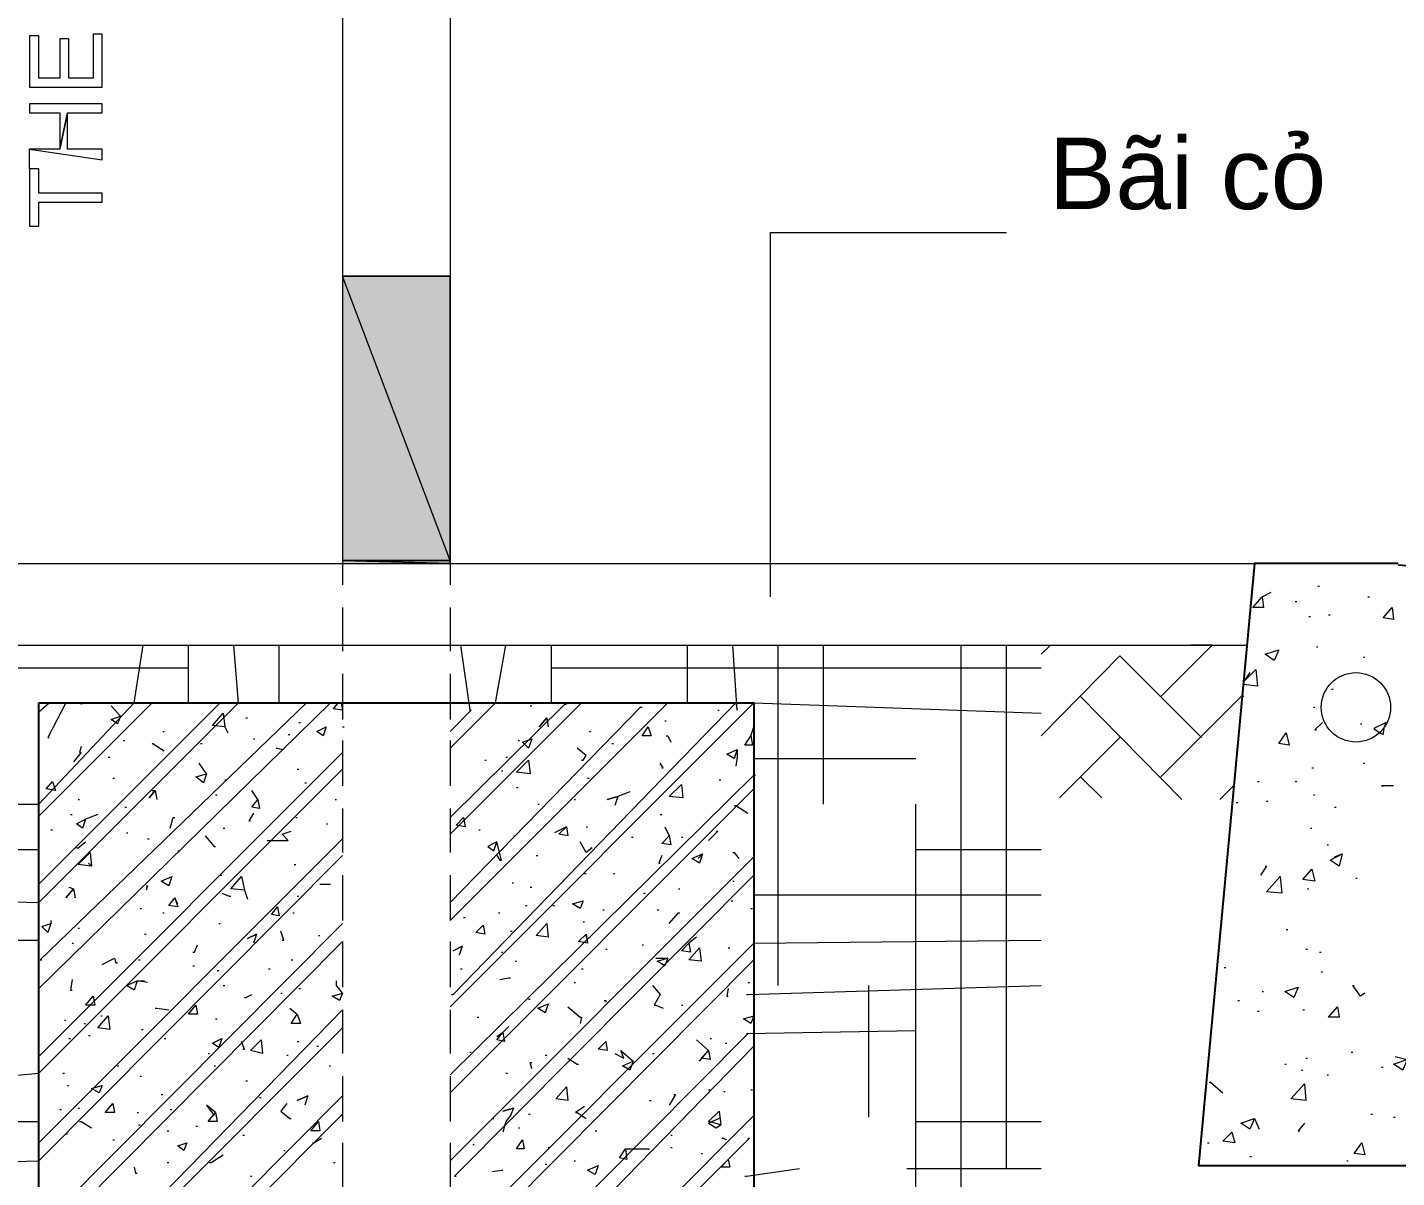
# Model space of a CAD drawing. Header units: millimetres. Extents: x 5117 to 246734, y -48177 to 129208.
# Drawn here: x 211867.3 to 211935, y 2290.1 to 2347 of the extents above; entities that cross this region are included whole.
import ezdxf

# ---------------------------------------------------------------- set-up
doc = ezdxf.new("R2010")
doc.units = ezdxf.units.MM
for name, color, linetype, lineweight in [('PCCC_241204-CHI TIET CAU TAO PCCC_dwg-1', 250, 'Continuous', 18), ('PDF_Geometry', 250, 'Continuous', 18), ('PDF_Geometry-1', 90, 'Continuous', 25), ('PDF_Solid Fills', 250, 'Continuous', 18), ('PDF_Text-1', 7, 'Continuous', 18)]:
    doc.layers.add(name, color=color, linetype=linetype, lineweight=lineweight)
doc.styles.add('Arial_2', font='arial_0.ttf', dxfattribs={"height": 3.536039})

# ---------------------------------------------------------------- blocks, each defined once
blk = doc.blocks.new('PCCC_241204-CHI TIET CAU TAO PCCC_dwg-1605646-PCCC-CHI TIẾT CÂU TẠO PCCC')
at = {"layer": 'PDF_Solid Fills'}
for points in [[(3137.957, 2320.655), (3132.643, 2334.726), (3132.643, 2320.655)], [(3137.957, 2320.655), (3132.643, 2334.726), (3137.957, 2334.726)], [(3137.957, 2320.505), (3132.643, 2320.655), (3132.643, 2320.505)], [(3137.957, 2320.505), (3132.643, 2320.655), (3137.957, 2320.655)]]:
    blk.add_hatch(color=256, dxfattribs=at).paths.add_polyline_path(points)
at = {"layer": 'PDF_Geometry'}
for p, q in [((3132.643, 2414.437), (3132.643, 2320.655)), ((3137.957, 2414.437), (3137.957, 2320.655)), ((3132.643, 2334.726), (3137.957, 2334.726)), ((3132.643, 2320.655), (3132.643, 2319.457)), ((3137.957, 2320.655), (3137.957, 2319.457)), ((3101.059, 2320.505), (3184.212, 2320.505)), ((3180.919, 2319.382), (3180.994, 2319.382)), ((3179.796, 2318.634), (3179.871, 2318.634)), ((3183.389, 2318.859), (3183.464, 2318.859)), ((3132.643, 2318.335), (3132.643, 2316.164)), ((3137.957, 2318.335), (3137.957, 2316.164)), ((3180.47, 2317.886), (3180.545, 2317.886)), ((3181.443, 2317.96), (3181.518, 2317.96)), ((3101.583, 2316.463), (3177.401, 2316.463)), ((3125.009, 2313.619), (3125.009, 2316.463)), ((3129.5, 2313.619), (3129.5, 2316.463)), ((3142.972, 2313.619), (3142.972, 2316.463)), ((3149.708, 2313.619), (3149.708, 2316.463)), ((3154.199, 2299.623), (3154.199, 2316.463)), ((3156.444, 2308.605), (3156.444, 2316.463)), ((3163.255, 2281.585), (3163.255, 2316.463)), ((3165.501, 2290.567), (3165.501, 2316.463)), ((3167.222, 2316.014), (3167.671, 2316.463)), ((3180.844, 2316.389), (3180.919, 2316.389)), ((3183.165, 2315.865), (3183.239, 2315.865)), ((3103.454, 2315.341), (3125.009, 2315.341)), ((3142.972, 2315.341), (3167.222, 2315.341)), ((3132.643, 2315.041), (3132.643, 2312.796)), ((3137.957, 2315.041), (3137.957, 2312.796)), ((3174.183, 2308.829), (3169.168, 2313.919)), ((3181.593, 2314.293), (3181.668, 2314.293)), ((3117.599, 2308.006), (3123.213, 2313.619)), ((3117.599, 2313.17), (3118.123, 2313.619)), ((3117.599, 2304.638), (3126.581, 2313.619)), ((3137.957, 2307.108), (3144.469, 2313.619)), ((3137.957, 2302.842), (3148.735, 2313.619)), ((3141.924, 2313.47), (3141.999, 2313.47)), ((3151.205, 2313.245), (3151.28, 2313.245)), ((3180.695, 2313.395), (3180.769, 2313.395)), ((3127.853, 2312.871), (3127.928, 2312.871)), ((3130.473, 2312.646), (3130.548, 2312.646)), ((3132.643, 2312.422), (3132.718, 2312.422)), ((3148.586, 2312.721), (3148.66, 2312.721)), ((3183.015, 2312.571), (3183.09, 2312.571)), ((3121.791, 2311.748), (3121.866, 2311.748)), ((3123.737, 2312.197), (3123.812, 2312.197)), ((3128.227, 2311.823), (3128.302, 2311.823)), ((3129.949, 2312.048), (3130.024, 2312.048)), ((3132.643, 2311.748), (3132.643, 2309.503)), ((3137.957, 2311.748), (3137.957, 2309.503)), ((3141.326, 2311.748), (3141.4, 2311.748)), ((3144.843, 2312.197), (3144.918, 2312.197)), ((3168.12, 2308.904), (3171.114, 2311.898)), ((3117.599, 2296.105), (3132.643, 2311.149)), ((3125.608, 2311.598), (3125.683, 2311.598)), ((3145.966, 2311.598), (3146.041, 2311.598)), ((3121.042, 2310.925), (3121.117, 2310.925)), ((3139.679, 2310.775), (3139.754, 2310.775)), ((3140.727, 2310.925), (3140.802, 2310.925)), ((3153.002, 2310.85), (3161.01, 2310.85)), ((3180.62, 2310.401), (3180.695, 2310.401)), ((3183.165, 2310.625), (3183.239, 2310.625)), ((3121.267, 2309.877), (3121.342, 2309.877)), ((3126.805, 2309.802), (3126.88, 2309.802)), ((3130.398, 2310.326), (3130.473, 2310.326)), ((3140.502, 2310.251), (3140.577, 2310.251)), ((3144.768, 2309.877), (3144.843, 2309.877)), ((3151.28, 2309.802), (3151.355, 2309.802)), ((3170.216, 2308.904), (3169.168, 2309.952)), ((3177.925, 2309.727), (3178, 2309.727)), ((3179.796, 2309.727), (3179.871, 2309.727)), ((3126.356, 2309.054), (3126.431, 2309.054)), ((3130.772, 2309.652), (3130.847, 2309.652)), ((3137.957, 2294.309), (3153.002, 2309.353)), ((3141.251, 2309.428), (3141.326, 2309.428)), ((3176.054, 2308.829), (3176.803, 2309.578)), ((3180.695, 2309.054), (3180.769, 2309.054)), ((3119.545, 2308.829), (3119.62, 2308.829)), ((3121.866, 2308.455), (3121.94, 2308.455)), ((3132.269, 2308.829), (3132.344, 2308.829)), ((3132.643, 2308.38), (3132.643, 2306.21)), ((3137.957, 2308.38), (3137.957, 2306.21)), ((3142.299, 2308.605), (3142.373, 2308.605)), ((3144.095, 2308.829), (3144.17, 2308.829)), ((3161.01, 2272.604), (3161.01, 2308.605)), ((3176.877, 2308.679), (3176.952, 2308.679)), ((3178.374, 2308.754), (3178.449, 2308.754)), ((3181.742, 2308.455), (3181.817, 2308.455)), ((3119.171, 2308.081), (3119.246, 2308.081)), ((3130.323, 2307.931), (3130.398, 2307.931)), ((3148.361, 2308.081), (3148.436, 2308.081)), ((3118.198, 2307.332), (3118.273, 2307.332)), ((3121.94, 2307.183), (3122.015, 2307.183)), ((3126.731, 2307.407), (3126.805, 2307.407)), ((3131.82, 2307.632), (3131.895, 2307.632)), ((3139.38, 2307.332), (3139.454, 2307.332)), ((3141.101, 2307.033), (3141.176, 2307.033)), ((3144.694, 2307.482), (3144.768, 2307.482)), ((3180.545, 2307.407), (3180.62, 2307.407)), ((3107.046, 2306.359), (3117.599, 2306.359)), ((3117.599, 2291.839), (3132.643, 2306.883)), ((3122.988, 2306.883), (3123.063, 2306.883)), ((3146.939, 2306.958), (3147.014, 2306.958)), ((3149.409, 2306.958), (3149.484, 2306.958)), ((3161.01, 2306.359), (3167.222, 2306.359)), ((3181.368, 2306.584), (3181.443, 2306.584)), ((3124.485, 2306.284), (3124.56, 2306.284)), ((3137.957, 2290.941), (3153.002, 2305.985)), ((3142.224, 2306.06), (3142.299, 2306.06)), ((3126.581, 2305.087), (3126.656, 2305.087)), ((3130.248, 2305.611), (3130.323, 2305.611)), ((3132.643, 2305.087), (3132.643, 2302.842)), ((3137.957, 2305.087), (3137.957, 2302.842)), ((3144.619, 2305.162), (3144.694, 2305.162)), ((3146.041, 2305.162), (3146.116, 2305.162)), ((3141.026, 2304.713), (3141.101, 2304.713)), ((3141.924, 2304.488), (3141.999, 2304.488)), ((3149.259, 2304.413), (3149.334, 2304.413)), ((3151.954, 2304.788), (3152.029, 2304.788)), ((3180.395, 2304.413), (3180.47, 2304.413)), ((3182.79, 2304.937), (3182.865, 2304.937)), ((3130.398, 2304.039), (3130.473, 2304.039)), ((3147.538, 2304.189), (3147.613, 2304.189)), ((3151.879, 2303.815), (3151.954, 2303.815)), ((3153.002, 2304.114), (3167.222, 2304.114)), ((3122.614, 2303.44), (3122.689, 2303.44)), ((3123.737, 2303.216), (3123.812, 2303.216)), ((3130.173, 2303.216), (3130.248, 2303.216)), ((3138.631, 2302.991), (3138.706, 2302.991)), ((3140.353, 2303.216), (3140.427, 2303.216)), ((3141.7, 2303.59), (3141.775, 2303.59)), ((3143.047, 2303.59), (3143.122, 2303.59)), ((3145.517, 2303.365), (3145.592, 2303.365)), ((3148.211, 2303.365), (3148.286, 2303.365)), ((3152.852, 2303.44), (3152.927, 2303.44)), ((3117.599, 2287.573), (3132.643, 2302.692)), ((3119.545, 2302.467), (3119.62, 2302.467)), ((3126.506, 2302.692), (3126.581, 2302.692)), ((3140.951, 2302.318), (3141.026, 2302.318)), ((3144.544, 2302.767), (3144.619, 2302.767)), ((3179.347, 2302.392), (3179.422, 2302.392)), ((3103.454, 2301.869), (3117.599, 2301.869)), ((3117.599, 2286.675), (3132.643, 2301.794)), ((3119.246, 2301.719), (3119.321, 2301.719)), ((3122.839, 2302.168), (3122.913, 2302.168)), ((3131.446, 2302.093), (3131.521, 2302.093)), ((3132.643, 2301.794), (3132.643, 2299.548)), ((3137.957, 2301.794), (3137.957, 2299.548)), ((3147.463, 2301.644), (3147.538, 2301.644)), ((3140.502, 2301.27), (3140.577, 2301.27)), ((3145.667, 2301.419), (3145.741, 2301.419)), ((3151.729, 2301.494), (3151.804, 2301.494)), ((3180.32, 2301.419), (3180.395, 2301.419)), ((3180.994, 2301.27), (3181.069, 2301.27)), ((3122.539, 2300.896), (3122.614, 2300.896)), ((3125.234, 2300.596), (3125.308, 2300.596)), ((3126.431, 2300.372), (3126.506, 2300.372)), ((3128.976, 2300.446), (3129.051, 2300.446)), ((3130.099, 2300.896), (3130.173, 2300.896)), ((3137.957, 2285.777), (3153.002, 2300.896)), ((3138.481, 2300.446), (3138.556, 2300.446)), ((3141.176, 2300.821), (3141.251, 2300.821)), ((3144.469, 2300.446), (3144.544, 2300.446)), ((3176.279, 2300.521), (3176.354, 2300.521)), ((3181.069, 2300.297), (3181.144, 2300.297)), ((3126.731, 2299.623), (3126.805, 2299.623)), ((3144.095, 2299.773), (3144.17, 2299.773)), ((3152.702, 2299.773), (3152.777, 2299.773)), ((3158.69, 2293.112), (3158.69, 2299.623)), ((3129.575, 2299.249), (3129.65, 2299.249)), ((3130.473, 2299.473), (3130.548, 2299.473)), ((3141.849, 2298.95), (3141.924, 2298.95)), ((3176.952, 2298.875), (3177.027, 2298.875)), ((3178.15, 2299.324), (3178.225, 2299.324)), ((3132.643, 2298.426), (3132.643, 2296.255)), ((3137.957, 2298.426), (3137.957, 2296.255)), ((3149.409, 2298.65), (3149.484, 2298.65)), ((3177.925, 2298.351), (3178, 2298.351)), ((3180.171, 2298.426), (3180.246, 2298.426)), ((3117.599, 2282.483), (3132.643, 2297.527)), ((3118.872, 2297.902), (3118.947, 2297.902)), ((3119.845, 2297.752), (3119.92, 2297.752)), ((3120.668, 2298.126), (3120.743, 2298.126)), ((3126.356, 2297.977), (3126.431, 2297.977)), ((3139.305, 2298.051), (3139.38, 2298.051)), ((3119.096, 2297.004), (3119.171, 2297.004)), ((3120.069, 2297.153), (3120.144, 2297.153)), ((3122.689, 2297.453), (3122.764, 2297.453)), ((3123.812, 2297.004), (3123.886, 2297.004)), ((3130.398, 2296.854), (3130.473, 2296.854)), ((3150.831, 2297.004), (3150.906, 2297.004)), ((3125.982, 2296.255), (3126.057, 2296.255)), ((3129.874, 2296.18), (3129.949, 2296.18)), ((3131.371, 2296.629), (3131.446, 2296.629)), ((3138.93, 2296.33), (3139.005, 2296.33)), ((3142.673, 2296.18), (3142.748, 2296.18)), ((3147.987, 2296.255), (3148.062, 2296.255)), ((3151.579, 2296.779), (3151.654, 2296.779)), ((3182.566, 2296.33), (3182.641, 2296.33)), ((3121.491, 2295.656), (3121.566, 2295.656)), ((3126.281, 2295.656), (3126.356, 2295.656)), ((3131.97, 2295.656), (3132.045, 2295.656)), ((3179.273, 2295.731), (3179.347, 2295.731)), ((3180.32, 2296.031), (3180.395, 2296.031)), ((3184.063, 2295.581), (3184.138, 2295.581)), ((3118.797, 2295.282), (3118.872, 2295.282)), ((3122.614, 2295.132), (3122.689, 2295.132)), ((3127.853, 2294.908), (3127.928, 2294.908)), ((3132.643, 2295.132), (3132.643, 2292.887)), ((3137.957, 2295.132), (3137.957, 2292.887)), ((3140.727, 2295.282), (3140.802, 2295.282)), ((3180.096, 2295.432), (3180.171, 2295.432)), ((3181.368, 2295.207), (3181.443, 2295.207)), ((3119.021, 2294.683), (3119.096, 2294.683)), ((3123.662, 2294.234), (3123.737, 2294.234)), ((3150.756, 2294.459), (3150.831, 2294.459)), ((3151.505, 2294.384), (3151.579, 2294.384)), ((3152.852, 2294.459), (3152.927, 2294.459)), ((3118.647, 2293.486), (3118.722, 2293.486)), ((3119.545, 2293.561), (3119.62, 2293.561)), ((3124.111, 2293.486), (3124.186, 2293.486)), ((3128.527, 2294.085), (3128.602, 2294.085)), ((3147.837, 2293.935), (3147.912, 2293.935)), ((3107.046, 2292.887), (3117.599, 2292.887)), ((3117.599, 2278.217), (3132.643, 2293.261)), ((3122.464, 2293.336), (3122.539, 2293.336)), ((3137.957, 2278.142), (3153.002, 2293.186)), ((3140.053, 2293.037), (3140.128, 2293.037)), ((3141.849, 2293.261), (3141.924, 2293.261)), ((3161.01, 2292.887), (3167.222, 2292.887)), ((3183.539, 2293.261), (3183.614, 2293.261)), ((3184.661, 2293.112), (3184.736, 2293.112)), ((3118.947, 2292.288), (3119.021, 2292.288)), ((3122.539, 2292.737), (3122.614, 2292.737)), ((3123.961, 2292.438), (3124.036, 2292.438)), ((3125.383, 2292.662), (3125.458, 2292.662)), ((3127.704, 2292.213), (3127.778, 2292.213)), ((3141.326, 2292.588), (3141.4, 2292.588)), ((3145.143, 2292.438), (3145.218, 2292.438)), ((3148.885, 2292.213), (3148.96, 2292.213)), ((3121.267, 2291.989), (3121.342, 2291.989)), ((3129.724, 2291.465), (3129.799, 2291.465)), ((3132.643, 2291.839), (3132.643, 2289.519)), ((3137.957, 2291.839), (3137.957, 2289.519)), ((3139.08, 2291.764), (3139.155, 2291.764)), ((3142.822, 2291.615), (3142.897, 2291.615)), ((3148.885, 2291.615), (3148.96, 2291.615)), ((3175.455, 2291.839), (3175.53, 2291.839)), ((3123.961, 2290.866), (3124.036, 2290.866)), ((3132.194, 2290.866), (3132.269, 2290.866)), ((3142.673, 2290.791), (3142.748, 2290.791)), ((3144.095, 2290.941), (3144.17, 2290.941)), ((3150.382, 2291.315), (3150.457, 2291.315)), ((3177.551, 2291.166), (3177.626, 2291.166)), ((3182.341, 2290.941), (3182.416, 2290.941)), ((3128.078, 2290.193), (3128.153, 2290.193)), ((3160.561, 2290.567), (3167.222, 2290.567))]:
    blk.add_line(p, q, dxfattribs=at)
at = {"layer": 'PDF_Geometry', "flags": 128}
for points in [[(3117.15, 2346.626), (3117.15, 2344.082), (3120.743, 2344.082), (3120.743, 2346.701), (3120.294, 2346.701), (3120.294, 2344.531), (3119.096, 2344.531), (3119.096, 2346.477), (3118.647, 2346.477), (3118.647, 2344.531), (3117.599, 2344.531), (3117.599, 2346.626)], [(3117.15, 2343.258), (3117.15, 2342.809), (3118.647, 2342.809), (3118.647, 2341.013), (3119.021, 2342.809), (3120.743, 2342.809), (3120.743, 2343.258)], [(3184.587, 2318.335), (3184.661, 2317.736), (3184.138, 2317.811)], [(3178.973, 2316.239), (3178.749, 2315.715), (3178.3, 2316.014)], [(3131.82, 2312.422), (3131.67, 2311.973), (3131.371, 2312.197)], [(3147.762, 2312.422), (3147.912, 2311.973), (3147.463, 2311.973)], [(3184.212, 2312.422), (3184.287, 2312.646), (3183.688, 2312.347), (3183.988, 2312.122), (3184.138, 2312.048)], [(3141.999, 2311.823), (3141.849, 2311.374), (3141.55, 2311.673)], [(3179.347, 2312.122), (3179.497, 2311.524), (3178.973, 2311.598)], [(3141.924, 2310.102), (3141.251, 2310.176), (3141.849, 2310.775)], [(3118.273, 2309.727), (3118.423, 2309.278), (3117.974, 2309.353)], [(3149.484, 2308.904), (3148.81, 2308.979), (3149.409, 2309.578)], [(3138.631, 2307.931), (3138.706, 2307.482), (3138.257, 2307.557)], [(3124.186, 2305.012), (3124.036, 2304.563), (3123.662, 2304.788)], [(3179.123, 2304.189), (3178.374, 2304.264), (3179.048, 2305.012)], [(3180.62, 2305.386), (3180.769, 2304.788), (3180.171, 2304.862)], [(3144.544, 2303.815), (3144.394, 2303.44), (3144.02, 2303.665)], [(3129.425, 2303.515), (3129.5, 2303.066), (3129.126, 2303.141)], [(3139.604, 2302.617), (3139.679, 2302.168), (3139.23, 2302.243)], [(3142.822, 2302.018), (3142.224, 2302.093), (3142.748, 2302.692)], [(3150.382, 2300.821), (3149.783, 2300.896), (3150.307, 2301.494)], [(3179.946, 2299.548), (3179.722, 2299.024), (3179.273, 2299.324)], [(3120.294, 2299.099), (3120.369, 2298.65), (3119.92, 2298.65)], [(3125.383, 2298.65), (3125.458, 2298.201), (3125.009, 2298.201)], [(3142.822, 2298.725), (3142.673, 2298.276), (3142.299, 2298.5)], [(3181.892, 2298.575), (3181.967, 2298.051), (3181.443, 2298.051)], [(3121.117, 2297.453), (3120.518, 2297.527), (3121.042, 2298.126)], [(3153.002, 2298.126), (3152.852, 2297.752), (3152.478, 2297.977)], [(3126.656, 2297.004), (3126.506, 2296.554), (3126.207, 2296.779)], [(3128.677, 2296.255), (3128.078, 2296.405), (3128.602, 2296.929)], [(3145.667, 2296.854), (3145.741, 2296.405), (3145.292, 2296.48)], [(3120.743, 2294.683), (3120.593, 2294.309), (3120.219, 2294.534)], [(3143.795, 2293.935), (3143.197, 2294.01), (3143.721, 2294.608)], [(3180.32, 2293.935), (3179.572, 2294.01), (3180.246, 2294.758)], [(3121.267, 2293.785), (3121.342, 2293.336), (3120.893, 2293.336)], [(3131.446, 2292.887), (3131.521, 2292.438), (3131.072, 2292.438)], [(3176.653, 2292.363), (3176.803, 2291.839), (3176.204, 2291.914)], [(3124.934, 2291.839), (3124.785, 2291.465), (3124.485, 2291.689)], [(3141.55, 2291.989), (3141.625, 2291.54), (3141.251, 2291.54)], [(3183.09, 2291.839), (3183.239, 2291.24), (3182.715, 2291.315)], [(3151.729, 2291.016), (3151.804, 2290.642), (3151.355, 2290.642)], [(3145.292, 2290.716), (3145.143, 2290.267), (3144.768, 2290.492)]]:
    blk.add_lwpolyline(points, close=True, dxfattribs=at)
for points in [[(3117.15, 2340.04), (3117.15, 2337.196), (3117.599, 2337.196), (3117.599, 2338.393), (3120.743, 2338.393), (3120.743, 2338.842), (3117.599, 2338.842), (3117.599, 2340.04), (3117.15, 2340.04), (3117.15, 2341.013), (3120.743, 2340.489), (3120.743, 2341.013), (3119.021, 2341.013), (3119.021, 2342.809), (3118.647, 2341.013), (3117.15, 2341.013)], [(3153.825, 2318.859), (3153.825, 2336.896), (3165.501, 2336.896)], [(3132.643, 2320.655), (3137.957, 2320.655), (3137.957, 2334.726), (3132.643, 2334.726), (3132.643, 2320.655), (3137.957, 2320.505), (3137.957, 2320.655), (3132.643, 2320.655), (3132.643, 2320.505)], [(3178.15, 2318.859), (3178.225, 2318.335), (3177.701, 2318.335), (3178.15, 2318.859), (3178.599, 2319.083)], [(3103.454, 2304.114), (3117.599, 2303.74), (3127.479, 2313.619), (3127.254, 2316.463)], [(3116.028, 2316.463), (3116.028, 2308.605), (3117.599, 2308.605), (3122.315, 2313.619), (3122.764, 2316.463)], [(3138.481, 2316.463), (3138.93, 2313.245), (3139.005, 2313.245), (3137.957, 2312.197)], [(3137.957, 2311.374), (3140.203, 2313.619), (3140.727, 2316.463)], [(3138.032, 2299.174), (3138.107, 2299.174), (3152.103, 2313.619), (3152.178, 2313.245), (3151.954, 2316.463)], [(3167.222, 2311.973), (3171.114, 2315.94), (3175.156, 2311.898)], [(3173.135, 2313.919), (3175.68, 2316.463), (3174.632, 2316.463)], [(3177.551, 2315.116), (3177.252, 2314.667), (3177.85, 2315.266), (3177.925, 2314.443), (3177.252, 2314.517)], [(3173.135, 2309.952), (3177.177, 2313.994), (3177.252, 2313.919)], [(3132.569, 2313.619), (3132.643, 2313.245), (3132.194, 2313.32), (3132.419, 2313.619), (3132.045, 2313.619), (3117.599, 2299.473)], [(3130.847, 2313.619), (3117.674, 2300.896), (3117.749, 2300.896)], [(3119.77, 2313.544), (3119.321, 2313.619), (3119.246, 2313.619), (3118.947, 2313.619), (3118.048, 2311.898), (3118.123, 2311.898)], [(3121.192, 2313.47), (3121.641, 2312.946), (3121.491, 2312.571), (3121.192, 2312.796), (3121.641, 2312.946)], [(3137.957, 2298.575), (3153.002, 2313.619), (3167.222, 2313.095)], [(3137.957, 2307.931), (3143.646, 2313.544), (3143.721, 2313.544)], [(3137.957, 2303.74), (3147.388, 2313.395), (3147.463, 2313.395)], [(3126.805, 2312.422), (3126.207, 2312.497), (3126.731, 2313.095), (3126.805, 2312.422), (3126.955, 2312.122)], [(3142.748, 2312.871), (3142.373, 2312.422), (3142.748, 2312.871), (3142.822, 2312.422)], [(3152.852, 2311.973), (3152.927, 2311.524), (3152.552, 2311.524), (3152.852, 2311.973), (3153.002, 2312.422)], [(3181.144, 2312.646), (3180.769, 2312.272), (3180.844, 2312.272)], [(3148.66, 2311.973), (3148.735, 2311.973), (3148.885, 2311.673)], [(3119.695, 2311.449), (3119.62, 2311.149), (3119.695, 2311.149), (3119.321, 2310.7)], [(3123.812, 2311.224), (3123.213, 2311.598), (3123.288, 2311.598)], [(3129.35, 2311.374), (3129.425, 2311.374), (3129.65, 2311.299)], [(3144.469, 2310.775), (3144.544, 2310.775), (3144.694, 2311), (3144.245, 2311.374)], [(3152.178, 2311.299), (3152.029, 2310.85), (3151.654, 2311.075), (3152.178, 2311.299), (3152.178, 2310.925), (3152.103, 2310.476)], [(3125.907, 2310.102), (3125.758, 2309.652), (3125.383, 2309.952), (3125.907, 2310.102), (3125.533, 2310.625)], [(3148.436, 2310.401), (3148.511, 2310.401), (3148.361, 2310.625)], [(3116.028, 2295.132), (3117.599, 2295.282), (3132.643, 2310.326)], [(3137.957, 2295.207), (3153.002, 2310.027), (3153.076, 2310.027)], [(3123.213, 2309.278), (3123.362, 2309.278), (3123.063, 2308.904), (3123.362, 2309.278), (3123.437, 2308.829)], [(3128.452, 2308.829), (3128.527, 2308.38), (3128.153, 2308.455), (3128.452, 2308.829), (3128.153, 2309.278)], [(3146.864, 2309.203), (3146.265, 2308.979), (3145.741, 2308.829), (3146.265, 2308.979), (3146.116, 2308.53)], [(3184.661, 2309.503), (3184.063, 2309.503), (3184.138, 2309.503)], [(3152.029, 2308.53), (3152.103, 2308.53), (3152.702, 2308.156)], [(3120.518, 2308.081), (3119.92, 2307.856), (3119.77, 2307.407), (3119.47, 2307.632), (3119.92, 2307.856)], [(3124.111, 2307.407), (3124.261, 2307.931), (3124.335, 2307.931)], [(3128.227, 2308.156), (3128.003, 2307.781), (3128.078, 2307.781)], [(3125.832, 2307.033), (3126.281, 2306.509), (3126.356, 2306.509)], [(3128.901, 2306.808), (3128.976, 2306.808), (3129.575, 2306.808), (3129.949, 2306.808), (3129.65, 2307.108), (3130.099, 2307.257)], [(3143.721, 2307.482), (3143.795, 2307.033), (3143.346, 2307.108), (3143.721, 2307.482), (3143.122, 2307.183)], [(3148.586, 2307.482), (3148.81, 2307.033), (3148.885, 2306.584), (3148.436, 2306.659), (3148.81, 2307.033)], [(3151.13, 2307.257), (3151.205, 2307.257), (3150.756, 2306.808)], [(3119.47, 2306.434), (3119.545, 2306.434), (3119.92, 2306.733)], [(3140.278, 2306.06), (3140.427, 2305.835), (3140.502, 2305.835), (3140.278, 2306.733), (3139.829, 2306.509), (3140.128, 2306.284), (3140.278, 2306.733)], [(3144.918, 2306.434), (3144.993, 2306.434), (3144.694, 2306.21), (3144.394, 2306.733)], [(3103.454, 2290.567), (3117.599, 2290.941), (3132.643, 2306.06)], [(3120.219, 2305.536), (3119.545, 2305.611), (3120.144, 2306.21), (3120.219, 2305.536), (3120.069, 2305.686)], [(3148.436, 2306.06), (3148.286, 2305.686), (3148.361, 2305.686)], [(3150.457, 2306.135), (3150.307, 2305.686), (3149.933, 2305.91), (3150.457, 2306.135), (3150.232, 2305.91)], [(3151.954, 2306.21), (3152.029, 2306.21), (3152.253, 2305.91)], [(3181.742, 2305.985), (3182.117, 2306.135), (3181.967, 2305.536), (3181.518, 2305.835), (3182.117, 2306.135)], [(3127.778, 2304.338), (3127.105, 2304.413), (3127.629, 2305.012), (3127.778, 2304.338), (3127.928, 2303.889)], [(3153.002, 2305.087), (3138.182, 2290.193), (3138.257, 2290.193)], [(3178.3, 2305.536), (3178.374, 2305.536), (3178.075, 2305.087)], [(3119.096, 2304.488), (3119.321, 2304.413), (3118.947, 2303.964), (3119.321, 2304.413), (3119.396, 2303.964), (3119.396, 2304.114)], [(3122.913, 2304.563), (3122.988, 2304.563), (3122.913, 2304.338)], [(3131.521, 2304.638), (3131.596, 2304.638), (3132.045, 2304.638)], [(3124.485, 2303.665), (3124.335, 2303.964), (3124.485, 2303.515), (3124.036, 2303.59), (3124.335, 2303.964)], [(3126.656, 2304.189), (3127.03, 2304.039), (3127.105, 2304.039)], [(3148.81, 2302.692), (3149.259, 2303.216), (3149.334, 2303.216)], [(3118.198, 2302.842), (3118.198, 2302.692), (3118.048, 2302.243), (3117.749, 2302.542), (3118.198, 2302.692)], [(3129.65, 2301.869), (3129.724, 2301.869), (3129.575, 2302.318)], [(3125.234, 2301.27), (3125.308, 2301.27), (3125.458, 2301.644)], [(3128.377, 2302.168), (3127.928, 2301.943), (3128.377, 2302.168), (3128.227, 2301.719)], [(3137.957, 2286.675), (3153.002, 2301.719), (3167.222, 2301.869)], [(3144.694, 2302.168), (3144.768, 2301.719), (3144.319, 2301.794), (3144.694, 2302.168), (3144.694, 2302.018)], [(3150.157, 2302.018), (3149.783, 2301.719), (3149.858, 2301.27), (3149.409, 2301.345), (3149.783, 2301.719)], [(3120.743, 2300.671), (3121.342, 2300.97), (3121.416, 2300.746), (3121.491, 2300.746)], [(3138.556, 2301.569), (3138.107, 2301.345), (3138.556, 2301.569), (3138.407, 2301.12)], [(3148.137, 2300.97), (3148.735, 2300.97), (3148.586, 2300.596), (3148.211, 2300.821), (3148.735, 2300.97)], [(3119.246, 2299.923), (3119.171, 2299.399), (3119.246, 2299.399)], [(3122.988, 2299.773), (3122.464, 2299.848), (3122.315, 2299.399), (3121.94, 2299.623), (3122.464, 2299.848), (3122.839, 2299.848)], [(3132.643, 2299.249), (3132.494, 2298.875), (3132.119, 2299.099), (3132.643, 2299.249), (3132.344, 2299.623), (3132.344, 2299.848)], [(3140.427, 2299.923), (3140.876, 2299.997), (3140.951, 2299.997)], [(3147.987, 2299.623), (3148.361, 2299.174), (3148.062, 2298.65), (3148.137, 2298.65), (3148.511, 2298.5)], [(3152.627, 2299.174), (3152.702, 2299.174), (3167.222, 2299.623)], [(3183.239, 2299.249), (3183.015, 2299.099), (3182.641, 2299.623), (3182.715, 2299.623)], [(3127.778, 2299.024), (3127.853, 2299.024), (3128.153, 2299.174)], [(3145.592, 2298.875), (3145.667, 2298.875), (3145.667, 2298.8)], [(3151.729, 2299.473), (3151.654, 2299.099), (3151.729, 2299.099)], [(3132.643, 2298.426), (3118.123, 2283.531), (3118.198, 2283.082), (3117.824, 2283.082), (3118.123, 2283.531)], [(3123.362, 2298.5), (3123.437, 2298.5), (3124.036, 2298.426)], [(3130.024, 2298.5), (3130.398, 2298.201), (3130.548, 2297.752), (3130.099, 2297.752), (3130.398, 2298.201)], [(3143.795, 2298.575), (3144.394, 2298.051), (3144.469, 2298.051), (3144.394, 2297.752)], [(3140.876, 2297.602), (3140.577, 2297.303), (3140.652, 2296.854), (3140.278, 2296.929), (3140.577, 2297.303), (3140.278, 2297.078)], [(3127.704, 2296.48), (3127.778, 2296.48), (3127.629, 2296.854)], [(3161.01, 2297.378), (3152.627, 2297.228), (3152.702, 2297.228), (3137.957, 2282.409)], [(3150.307, 2295.881), (3150.756, 2296.405), (3150.831, 2295.956), (3150.382, 2296.031), (3150.756, 2296.405), (3150.157, 2296.929)], [(3153.002, 2296.629), (3138.481, 2281.735), (3138.556, 2281.286), (3138.107, 2281.361), (3138.481, 2281.735)], [(3146.116, 2296.255), (3146.565, 2296.031), (3146.415, 2296.405), (3147.014, 2295.881), (3146.864, 2295.432), (3146.49, 2295.656), (3147.014, 2295.881)], [(3141.999, 2295.507), (3141.924, 2295.806), (3141.999, 2295.806)], [(3143.795, 2296.031), (3144.245, 2295.731), (3144.319, 2295.731)], [(3184.736, 2296.105), (3185.335, 2295.956), (3185.111, 2295.432), (3184.661, 2295.731), (3185.335, 2295.956)], [(3175.53, 2294.833), (3175.605, 2294.833), (3176.204, 2294.309)], [(3107.046, 2279.34), (3117.599, 2279.04), (3132.643, 2294.159)], [(3130.922, 2294.159), (3130.398, 2293.935), (3130.922, 2294.159), (3130.772, 2293.71)], [(3149.035, 2294.234), (3149.11, 2294.234), (3148.81, 2293.71)], [(3126.281, 2293.261), (3126.356, 2293.336), (3126.431, 2292.887), (3125.982, 2292.887), (3126.356, 2293.336), (3125.907, 2293.71), (3126.281, 2293.186)], [(3129.874, 2293.785), (3129.575, 2293.411), (3130.024, 2293.037), (3130.099, 2293.037)], [(3141.101, 2293.561), (3140.577, 2293.411), (3141.101, 2293.561), (3140.951, 2293.186), (3140.727, 2292.887), (3140.577, 2292.363)], [(3144.619, 2293.635), (3144.17, 2293.336), (3144.245, 2293.336), (3144.694, 2293.037)], [(3119.62, 2292.887), (3119.695, 2292.887), (3120.219, 2292.588)], [(3151.28, 2293.037), (3150.756, 2292.812), (3151.13, 2292.588), (3151.355, 2292.737), (3150.756, 2292.887), (3151.28, 2293.411), (3151.355, 2292.737)], [(3177.776, 2293.037), (3177.551, 2292.513), (3177.102, 2292.812), (3177.776, 2293.037), (3178, 2292.513)], [(3180.246, 2292.812), (3179.946, 2292.438), (3180.021, 2292.438)], [(3131.146, 2291.839), (3131.221, 2291.839), (3131.596, 2292.064)], [(3152.702, 2292.064), (3152.777, 2292.064), (3137.957, 2277.244)], [(3146.64, 2291.465), (3146.64, 2291.54), (3146.714, 2291.016), (3146.34, 2291.091), (3146.64, 2291.54), (3147.762, 2291.54), (3147.837, 2291.54)], [(3151.654, 2291.989), (3151.43, 2292.064), (3151.505, 2292.064)], [(3126.057, 2290.866), (3126.132, 2290.866), (3126.731, 2291.24)], [(3122.315, 2290.642), (3122.389, 2290.342), (3122.464, 2290.342)], [(3140.053, 2290.417), (3140.502, 2290.492), (3140.577, 2290.492)], [(3152.552, 2290.193), (3152.627, 2290.193), (3155.247, 2290.567)]]:
    blk.add_lwpolyline(points, dxfattribs=at)
at = {"layer": 'PDF_Geometry'}
blk.add_circle((3182.796, 2313.39), 1.716, dxfattribs=at)
at = {"layer": 'PDF_Geometry-1', "flags": 128}
blk.add_lwpolyline([(3184.886, 2320.505), (3177.776, 2320.505), (3175.006, 2290.716), (3189.152, 2290.716), (3189.152, 2308.455), (3188.404, 2317.212), (3188.179, 2318.035), (3187.805, 2318.859), (3187.281, 2319.532), (3186.533, 2319.981), (3185.784, 2320.355), (3184.886, 2320.43)], dxfattribs=at)
blk.add_lwpolyline([(3117.599, 2313.619), (3153.002, 2313.619), (3153.002, 2256.886), (3117.599, 2256.886)], close=True, dxfattribs=at)
at = {"layer": 'PDF_Solid Fills'}
for p, q in [((3137.957, 2320.655), (3132.643, 2334.726)), ((3132.643, 2334.726), (3132.643, 2320.655)), ((3137.957, 2320.655), (3132.643, 2334.726)), ((3132.643, 2334.726), (3137.957, 2334.726)), ((3137.957, 2334.726), (3137.957, 2320.655)), ((3132.643, 2320.655), (3137.957, 2320.655)), ((3137.957, 2320.505), (3132.643, 2320.655)), ((3132.643, 2320.655), (3132.643, 2320.505)), ((3137.957, 2320.505), (3132.643, 2320.655)), ((3132.643, 2320.655), (3137.957, 2320.655)), ((3137.957, 2320.655), (3137.957, 2320.505)), ((3132.643, 2320.505), (3137.957, 2320.505))]:
    blk.add_line(p, q, dxfattribs=at)
at = {"layer": 'PDF_Text-1', "insert": (3167.597, 2341.583), "char_height": 3.53604, "width": 16.40768, "attachment_point": 1, "line_spacing_factor": 0.941778, "style": 'Arial_2'}
blk.add_mtext('Bãi c\\fArial|b0|i0|c254|p34|;ỏ', dxfattribs=at)

msp = doc.modelspace()

# ---------------------------------------------------------------- block references
at = {"layer": 'PCCC_241204-CHI TIET CAU TAO PCCC_dwg-1'}
msp.add_blockref('PCCC_241204-CHI TIET CAU TAO PCCC_dwg-1605646-PCCC-CHI TIẾT CÂU TẠO PCCC', (208750.222, 0), dxfattribs=at)

doc.saveas('drawing.dxf')
